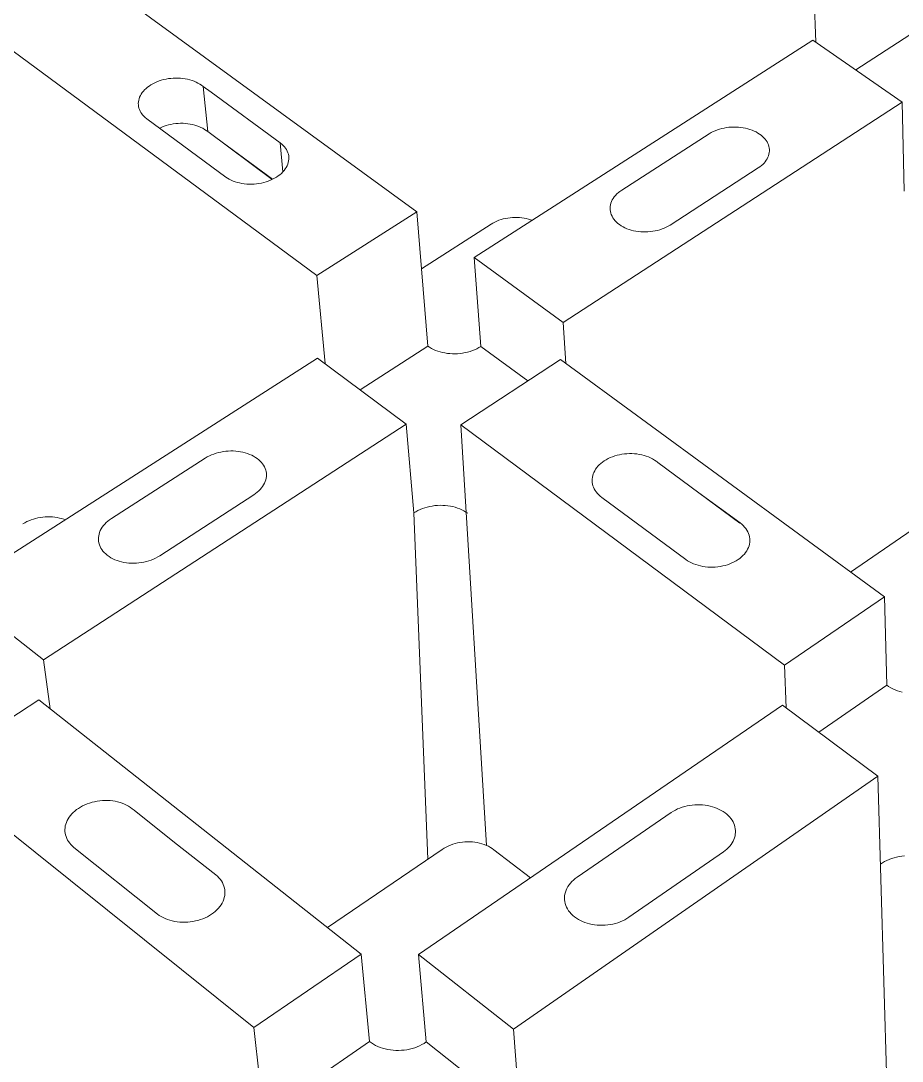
# Model space of a CAD drawing. Header units: millimetres. Extents: x 438 to 4638, y 478 to 3448.
# Drawn here: x 2795.7 to 2856.5, y 2344.1 to 2415.8 of the extents above; entities that cross this region are included whole.
import ezdxf

# ---------------------------------------------------------------- set-up
doc = ezdxf.new("R2010")
doc.units = ezdxf.units.MM

msp = doc.modelspace()

# ---------------------------------------------------------------- linework, layer by layer
at = {"lineweight": 5}
for p, q in [((2850.363, 2420.018), (2850.553, 2414.356)), ((2823.045, 2402.643), (2802.086, 2417.927)), ((2850.357, 2414.492), (2826.992, 2399.504)), ((2850.357, 2414.492), (2856.509, 2410.215)), ((2857.037, 2414.85), (2853.306, 2412.442)), ((2795.204, 2413.736), (2816.139, 2398.25)), ((2804.697, 2411.401), (2804.829, 2411.478)), ((2804.829, 2411.478), (2804.968, 2411.548)), ((2804.968, 2411.548), (2805.113, 2411.612)), ((2805.113, 2411.612), (2805.263, 2411.67)), ((2805.263, 2411.67), (2805.419, 2411.721)), ((2805.419, 2411.721), (2805.578, 2411.765)), ((2805.578, 2411.765), (2805.741, 2411.802)), ((2805.741, 2411.802), (2805.907, 2411.831)), ((2805.907, 2411.831), (2806.074, 2411.853)), ((2806.074, 2411.853), (2806.242, 2411.867)), ((2806.242, 2411.867), (2806.411, 2411.874)), ((2806.411, 2411.874), (2806.579, 2411.873)), ((2806.579, 2411.873), (2806.746, 2411.864)), ((2806.746, 2411.864), (2806.911, 2411.847)), ((2806.911, 2411.847), (2807.073, 2411.823)), ((2807.073, 2411.823), (2807.232, 2411.792)), ((2807.232, 2411.792), (2807.386, 2411.753)), ((2807.386, 2411.753), (2807.535, 2411.707)), ((2807.535, 2411.707), (2807.679, 2411.654)), ((2807.679, 2411.654), (2807.816, 2411.595)), ((2807.816, 2411.595), (2807.947, 2411.529)), ((2807.947, 2411.529), (2808.069, 2411.457)), ((2803.973, 2410.663), (2804.032, 2410.767)), ((2804.032, 2410.767), (2804.1, 2410.868)), ((2804.1, 2410.868), (2804.179, 2410.966)), ((2804.179, 2410.966), (2804.266, 2411.061)), ((2804.266, 2411.061), (2804.362, 2411.153)), ((2804.362, 2411.153), (2804.466, 2411.24)), ((2804.466, 2411.24), (2804.578, 2411.323)), ((2804.578, 2411.323), (2804.697, 2411.401)), ((2808.069, 2411.457), (2808.184, 2411.379)), ((2808.184, 2411.379), (2808.299, 2411.301)), ((2808.299, 2411.301), (2808.845, 2410.897)), ((2808.626, 2408.181), (2808.299, 2411.301)), ((2808.845, 2410.897), (2813.615, 2407.405)), ((2803.831, 2410.126), (2803.839, 2410.234)), ((2803.835, 2410.017), (2803.831, 2410.126)), ((2803.839, 2410.234), (2803.857, 2410.343)), ((2803.857, 2410.343), (2803.885, 2410.451)), ((2803.885, 2410.451), (2803.924, 2410.558)), ((2803.924, 2410.558), (2803.973, 2410.663)), ((2833.129, 2395.027), (2856.509, 2410.215)), ((2856.509, 2410.215), (2856.655, 2404.071)), ((2803.849, 2409.91), (2803.835, 2410.017)), ((2803.873, 2409.804), (2803.849, 2409.91)), ((2803.908, 2409.699), (2803.873, 2409.804)), ((2803.953, 2409.597), (2803.908, 2409.699)), ((2804.008, 2409.498), (2803.953, 2409.597)), ((2804.073, 2409.401), (2804.008, 2409.498)), ((2804.121, 2409.341), (2804.073, 2409.401)), ((2804.148, 2409.308), (2804.121, 2409.341)), ((2804.232, 2409.219), (2804.148, 2409.308)), ((2804.325, 2409.134), (2804.232, 2409.219)), ((2804.389, 2409.083), (2804.325, 2409.134)), ((2804.427, 2409.053), (2804.389, 2409.083)), ((2809.857, 2405.05), (2804.427, 2409.053)), ((2805.761, 2408.601), (2805.919, 2408.645)), ((2805.919, 2408.645), (2806.081, 2408.682)), ((2806.081, 2408.682), (2806.246, 2408.711)), ((2806.246, 2408.711), (2806.412, 2408.733)), ((2806.412, 2408.733), (2806.58, 2408.747)), ((2806.58, 2408.747), (2806.748, 2408.754)), ((2806.748, 2408.754), (2806.915, 2408.753)), ((2806.915, 2408.753), (2807.081, 2408.744)), ((2807.081, 2408.744), (2807.245, 2408.728)), ((2807.245, 2408.728), (2807.406, 2408.704)), ((2807.406, 2408.704), (2807.564, 2408.672)), ((2807.564, 2408.672), (2807.718, 2408.633)), ((2807.718, 2408.633), (2807.866, 2408.587)), ((2805.29, 2408.417), (2805.312, 2408.428)), ((2805.312, 2408.428), (2805.457, 2408.493)), ((2805.457, 2408.493), (2805.606, 2408.55)), ((2805.606, 2408.55), (2805.761, 2408.601)), ((2807.866, 2408.587), (2808.009, 2408.534)), ((2808.009, 2408.534), (2808.146, 2408.475)), ((2808.146, 2408.475), (2808.275, 2408.409)), ((2808.275, 2408.409), (2808.398, 2408.337)), ((2808.398, 2408.337), (2808.626, 2408.181)), ((2808.626, 2408.181), (2813.07, 2404.883)), ((2843.208, 2408.031), (2837.169, 2404.146)), ((2843.346, 2408.112), (2843.208, 2408.031)), ((2843.481, 2408.18), (2843.346, 2408.112)), ((2843.622, 2408.243), (2843.481, 2408.18)), ((2843.768, 2408.299), (2843.622, 2408.243)), ((2843.919, 2408.349), (2843.768, 2408.299)), ((2844.075, 2408.391), (2843.919, 2408.349)), ((2844.234, 2408.427), (2844.075, 2408.391)), ((2844.397, 2408.455), (2844.234, 2408.427)), ((2844.561, 2408.476), (2844.397, 2408.455)), ((2844.727, 2408.49), (2844.561, 2408.476)), ((2844.893, 2408.496), (2844.727, 2408.49)), ((2845.059, 2408.495), (2844.893, 2408.496)), ((2845.225, 2408.486), (2845.059, 2408.495)), ((2845.389, 2408.469), (2845.225, 2408.486)), ((2845.551, 2408.445), (2845.389, 2408.469)), ((2845.709, 2408.414), (2845.551, 2408.445)), ((2845.864, 2408.376), (2845.709, 2408.414)), ((2846.015, 2408.331), (2845.864, 2408.376)), ((2846.161, 2408.279), (2846.015, 2408.331)), ((2846.3, 2408.22), (2846.161, 2408.279)), ((2846.434, 2408.155), (2846.3, 2408.22)), ((2846.56, 2408.084), (2846.434, 2408.155)), ((2846.679, 2408.008), (2846.56, 2408.084)), ((2846.786, 2407.929), (2846.679, 2408.008)), ((2846.884, 2407.846), (2846.786, 2407.929)), ((2809.169, 2407.778), (2813.091, 2404.894)), ((2813.615, 2407.405), (2813.72, 2407.321)), ((2813.803, 2405.401), (2813.615, 2407.405)), ((2813.72, 2407.321), (2813.816, 2407.231)), ((2813.816, 2407.231), (2813.903, 2407.137)), ((2846.975, 2407.758), (2846.884, 2407.846)), ((2847.056, 2407.666), (2846.975, 2407.758)), ((2847.128, 2407.571), (2847.056, 2407.666)), ((2847.19, 2407.473), (2847.128, 2407.571)), ((2847.243, 2407.371), (2847.19, 2407.473)), ((2847.285, 2407.268), (2847.243, 2407.371)), ((2847.317, 2407.162), (2847.285, 2407.268)), ((2813.903, 2407.137), (2813.979, 2407.039)), ((2813.979, 2407.039), (2814.045, 2406.937)), ((2814.045, 2406.937), (2814.101, 2406.832)), ((2814.101, 2406.832), (2814.145, 2406.724)), ((2814.145, 2406.724), (2814.179, 2406.614)), ((2814.179, 2406.614), (2814.201, 2406.502)), ((2814.201, 2406.502), (2814.211, 2406.389)), ((2847.249, 2406.412), (2847.29, 2406.517)), ((2847.29, 2406.517), (2847.321, 2406.624)), ((2847.339, 2407.056), (2847.317, 2407.162)), ((2847.321, 2406.624), (2847.341, 2406.732)), ((2847.35, 2406.948), (2847.339, 2407.056)), ((2847.341, 2406.732), (2847.351, 2406.84)), ((2847.351, 2406.84), (2847.35, 2406.948)), ((2814.094, 2405.823), (2814.037, 2405.713)), ((2814.14, 2405.934), (2814.094, 2405.823)), ((2814.175, 2406.047), (2814.14, 2405.934)), ((2814.199, 2406.161), (2814.175, 2406.047)), ((2814.211, 2406.275), (2814.199, 2406.161)), ((2814.211, 2406.389), (2814.211, 2406.275)), ((2846.579, 2405.672), (2846.693, 2405.75)), ((2846.693, 2405.75), (2846.799, 2405.834)), ((2846.799, 2405.834), (2846.897, 2405.921)), ((2846.897, 2405.921), (2846.986, 2406.013)), ((2846.986, 2406.013), (2847.066, 2406.108)), ((2847.066, 2406.108), (2847.137, 2406.207)), ((2847.137, 2406.207), (2847.198, 2406.308)), ((2847.198, 2406.308), (2847.249, 2406.412)), ((2809.973, 2404.972), (2809.857, 2405.05)), ((2813.359, 2405.04), (2813.227, 2404.963)), ((2813.482, 2405.123), (2813.359, 2405.04)), ((2813.598, 2405.211), (2813.482, 2405.123)), ((2813.705, 2405.304), (2813.598, 2405.211)), ((2813.803, 2405.401), (2813.705, 2405.304)), ((2813.891, 2405.502), (2813.803, 2405.401)), ((2813.969, 2405.606), (2813.891, 2405.502)), ((2814.037, 2405.713), (2813.969, 2405.606)), ((2840.508, 2401.739), (2846.579, 2405.672)), ((2810.098, 2404.9), (2809.973, 2404.972)), ((2810.23, 2404.834), (2810.098, 2404.9)), ((2810.368, 2404.775), (2810.23, 2404.834)), ((2810.514, 2404.722), (2810.368, 2404.775)), ((2810.664, 2404.676), (2810.514, 2404.722)), ((2810.82, 2404.638), (2810.664, 2404.676)), ((2810.98, 2404.607), (2810.82, 2404.638)), ((2811.143, 2404.583), (2810.98, 2404.607)), ((2811.309, 2404.567), (2811.143, 2404.583)), ((2811.477, 2404.559), (2811.309, 2404.567)), ((2811.646, 2404.558), (2811.477, 2404.559)), ((2811.815, 2404.566), (2811.646, 2404.558)), ((2811.984, 2404.581), (2811.815, 2404.566)), ((2812.152, 2404.603), (2811.984, 2404.581)), ((2812.317, 2404.634), (2812.152, 2404.603)), ((2812.48, 2404.671), (2812.317, 2404.634)), ((2812.639, 2404.716), (2812.48, 2404.671)), ((2812.795, 2404.768), (2812.639, 2404.716)), ((2812.945, 2404.827), (2812.795, 2404.768)), ((2813.091, 2404.894), (2812.945, 2404.827)), ((2813.227, 2404.963), (2813.091, 2404.894)), ((2836.655, 2403.684), (2836.581, 2403.579)), ((2836.739, 2403.785), (2836.655, 2403.684)), ((2836.833, 2403.882), (2836.739, 2403.785)), ((2836.936, 2403.975), (2836.833, 2403.882)), ((2837.049, 2404.063), (2836.936, 2403.975)), ((2837.169, 2404.146), (2837.049, 2404.063)), ((2836.373, 2403.022), (2836.365, 2402.907)), ((2836.365, 2402.907), (2836.369, 2402.792)), ((2836.392, 2403.136), (2836.373, 2403.022)), ((2836.422, 2403.249), (2836.392, 2403.136)), ((2836.464, 2403.361), (2836.422, 2403.249)), ((2836.517, 2403.472), (2836.464, 2403.361)), ((2836.581, 2403.579), (2836.517, 2403.472)), ((2823.045, 2402.643), (2816.139, 2398.25)), ((2823.045, 2402.643), (2823.796, 2393.397)), ((2828.848, 2402.114), (2829, 2402.157)), ((2829, 2402.157), (2829.155, 2402.193)), ((2829.155, 2402.193), (2829.312, 2402.221)), ((2829.312, 2402.221), (2829.472, 2402.243)), ((2829.472, 2402.243), (2829.633, 2402.257)), ((2829.633, 2402.257), (2829.795, 2402.263)), ((2829.795, 2402.263), (2829.957, 2402.262)), ((2829.957, 2402.262), (2830.117, 2402.254)), ((2830.117, 2402.254), (2830.276, 2402.238)), ((2830.276, 2402.238), (2830.433, 2402.214)), ((2830.433, 2402.214), (2830.586, 2402.183)), ((2830.586, 2402.183), (2830.735, 2402.146)), ((2836.369, 2402.792), (2836.385, 2402.678)), ((2836.385, 2402.678), (2836.412, 2402.566)), ((2836.412, 2402.566), (2836.45, 2402.455)), ((2836.45, 2402.455), (2836.499, 2402.346)), ((2836.499, 2402.346), (2836.56, 2402.24)), ((2836.56, 2402.24), (2836.631, 2402.138)), ((2823.363, 2398.729), (2828.167, 2401.803)), ((2828.167, 2401.803), (2828.291, 2401.877)), ((2828.291, 2401.877), (2828.421, 2401.946)), ((2828.421, 2401.946), (2828.558, 2402.008)), ((2828.558, 2402.008), (2828.701, 2402.065)), ((2828.701, 2402.065), (2828.848, 2402.114)), ((2830.735, 2402.146), (2830.88, 2402.101)), ((2830.88, 2402.101), (2830.982, 2402.064)), ((2836.631, 2402.138), (2836.712, 2402.039)), ((2836.712, 2402.039), (2836.804, 2401.944)), ((2836.804, 2401.944), (2836.905, 2401.854)), ((2836.905, 2401.854), (2837.015, 2401.769)), ((2837.015, 2401.769), (2837.133, 2401.69)), ((2837.133, 2401.69), (2837.259, 2401.617)), ((2837.259, 2401.617), (2837.392, 2401.55)), ((2837.392, 2401.55), (2837.532, 2401.489)), ((2837.532, 2401.489), (2837.678, 2401.435)), ((2837.678, 2401.435), (2837.83, 2401.388)), ((2839.8, 2401.416), (2839.953, 2401.468)), ((2839.953, 2401.468), (2840.101, 2401.526)), ((2840.101, 2401.526), (2840.243, 2401.591)), ((2840.243, 2401.591), (2840.379, 2401.662)), ((2840.379, 2401.662), (2840.508, 2401.739)), ((2837.83, 2401.388), (2837.986, 2401.348)), ((2837.986, 2401.348), (2838.147, 2401.316)), ((2838.147, 2401.316), (2838.31, 2401.291)), ((2838.31, 2401.291), (2838.476, 2401.274)), ((2838.476, 2401.274), (2838.644, 2401.265)), ((2838.644, 2401.265), (2838.813, 2401.263)), ((2838.813, 2401.263), (2838.981, 2401.27)), ((2838.981, 2401.27), (2839.15, 2401.284)), ((2839.15, 2401.284), (2839.316, 2401.306)), ((2839.316, 2401.306), (2839.481, 2401.335)), ((2839.481, 2401.335), (2839.642, 2401.372)), ((2839.642, 2401.372), (2839.8, 2401.416)), ((2833.129, 2395.027), (2826.992, 2399.504)), ((2826.992, 2399.504), (2827.451, 2393.373)), ((2816.139, 2398.25), (2816.708, 2392.184)), ((2833.129, 2395.027), (2833.313, 2392.193)), ((2823.796, 2393.397), (2819.123, 2390.382)), ((2823.918, 2393.314), (2823.796, 2393.397)), ((2824.048, 2393.236), (2823.918, 2393.314)), ((2824.187, 2393.165), (2824.048, 2393.236)), ((2824.332, 2393.1), (2824.187, 2393.165)), ((2824.485, 2393.043), (2824.332, 2393.1)), ((2824.643, 2392.994), (2824.485, 2393.043)), ((2824.806, 2392.952), (2824.643, 2392.994)), ((2824.973, 2392.918), (2824.806, 2392.952)), ((2825.144, 2392.892), (2824.973, 2392.918)), ((2825.317, 2392.874), (2825.144, 2392.892)), ((2825.493, 2392.865), (2825.317, 2392.874)), ((2825.67, 2392.864), (2825.493, 2392.865)), ((2825.846, 2392.871), (2825.67, 2392.864)), ((2826.023, 2392.886), (2825.846, 2392.871)), ((2826.198, 2392.91), (2826.023, 2392.886)), ((2826.37, 2392.942), (2826.198, 2392.91)), ((2826.54, 2392.981), (2826.37, 2392.942)), ((2826.706, 2393.029), (2826.54, 2392.981)), ((2826.867, 2393.084), (2826.706, 2393.029)), ((2827.023, 2393.146), (2826.867, 2393.084)), ((2827.173, 2393.215), (2827.023, 2393.146)), ((2827.315, 2393.291), (2827.173, 2393.215)), ((2827.451, 2393.373), (2827.315, 2393.291)), ((2830.692, 2390.988), (2827.451, 2393.373)), ((2816.186, 2392.572), (2791.201, 2376.545)), ((2816.186, 2392.572), (2822.314, 2388.001)), ((2826.072, 2387.976), (2832.949, 2392.459)), ((2855.281, 2376.103), (2832.949, 2392.459)), ((2797.303, 2371.753), (2822.314, 2388.001)), ((2822.314, 2388.001), (2822.831, 2381.889)), ((2826.072, 2387.976), (2848.389, 2371.397)), ((2826.072, 2387.976), (2827.833, 2358.973)), ((2808.443, 2385.666), (2801.985, 2381.511)), ((2808.59, 2385.753), (2808.443, 2385.666)), ((2808.733, 2385.826), (2808.59, 2385.753)), ((2808.882, 2385.893), (2808.733, 2385.826)), ((2809.037, 2385.953), (2808.882, 2385.893)), ((2809.196, 2386.006), (2809.037, 2385.953)), ((2809.359, 2386.051), (2809.196, 2386.006)), ((2809.526, 2386.09), (2809.359, 2386.051)), ((2809.695, 2386.12), (2809.526, 2386.09)), ((2809.866, 2386.142), (2809.695, 2386.12)), ((2810.038, 2386.157), (2809.866, 2386.142)), ((2810.21, 2386.163), (2810.038, 2386.157)), ((2810.382, 2386.162), (2810.21, 2386.163)), ((2810.553, 2386.152), (2810.382, 2386.162)), ((2810.722, 2386.135), (2810.553, 2386.152)), ((2810.888, 2386.109), (2810.722, 2386.135)), ((2811.05, 2386.076), (2810.888, 2386.109)), ((2811.208, 2386.035), (2811.05, 2386.076)), ((2811.362, 2385.987), (2811.208, 2386.035)), ((2811.509, 2385.931), (2811.362, 2385.987)), ((2811.651, 2385.869), (2811.509, 2385.931)), ((2811.785, 2385.799), (2811.651, 2385.869)), ((2811.912, 2385.723), (2811.785, 2385.799)), ((2812.031, 2385.641), (2811.912, 2385.723)), ((2836.229, 2385.635), (2836.375, 2385.704)), ((2836.375, 2385.704), (2836.527, 2385.766)), ((2836.527, 2385.766), (2836.684, 2385.82)), ((2836.684, 2385.82), (2836.846, 2385.867)), ((2836.846, 2385.867), (2837.012, 2385.907)), ((2837.012, 2385.907), (2837.181, 2385.938)), ((2837.181, 2385.938), (2837.352, 2385.962)), ((2837.352, 2385.962), (2837.525, 2385.977)), ((2837.525, 2385.977), (2837.698, 2385.984)), ((2837.698, 2385.984), (2837.871, 2385.983)), ((2837.871, 2385.983), (2838.044, 2385.973)), ((2838.044, 2385.973), (2838.214, 2385.956)), ((2838.214, 2385.956), (2838.382, 2385.93)), ((2838.382, 2385.93), (2838.547, 2385.896)), ((2838.547, 2385.896), (2838.708, 2385.855)), ((2838.708, 2385.855), (2838.864, 2385.806)), ((2838.864, 2385.806), (2839.014, 2385.749)), ((2839.014, 2385.749), (2839.158, 2385.685)), ((2839.158, 2385.685), (2839.296, 2385.615)), ((2812.137, 2385.557), (2812.031, 2385.641)), ((2812.234, 2385.468), (2812.137, 2385.557)), ((2812.323, 2385.374), (2812.234, 2385.468)), ((2812.402, 2385.276), (2812.323, 2385.374)), ((2812.471, 2385.174), (2812.402, 2385.276)), ((2812.53, 2385.069), (2812.471, 2385.174)), ((2812.579, 2384.961), (2812.53, 2385.069)), ((2812.617, 2384.85), (2812.579, 2384.961)), ((2835.37, 2384.907), (2835.445, 2385.013)), ((2835.445, 2385.013), (2835.53, 2385.114)), ((2835.53, 2385.114), (2835.624, 2385.212)), ((2835.624, 2385.212), (2835.727, 2385.306)), ((2835.727, 2385.306), (2835.838, 2385.395)), ((2835.838, 2385.395), (2835.958, 2385.478)), ((2835.958, 2385.478), (2836.09, 2385.56)), ((2836.09, 2385.56), (2836.229, 2385.635)), ((2839.296, 2385.615), (2839.426, 2385.537)), ((2839.426, 2385.537), (2839.547, 2385.454)), ((2839.547, 2385.454), (2839.606, 2385.411)), ((2839.606, 2385.411), (2839.667, 2385.369)), ((2839.667, 2385.369), (2842.479, 2383.283)), ((2812.644, 2384.737), (2812.617, 2384.85)), ((2812.619, 2384.162), (2812.646, 2384.277)), ((2812.661, 2384.623), (2812.644, 2384.737)), ((2812.646, 2384.277), (2812.662, 2384.392)), ((2812.667, 2384.508), (2812.661, 2384.623)), ((2812.662, 2384.392), (2812.667, 2384.508)), ((2835.129, 2384.113), (2835.131, 2384.229)), ((2835.131, 2384.229), (2835.144, 2384.346)), ((2835.144, 2384.346), (2835.168, 2384.461)), ((2835.168, 2384.461), (2835.203, 2384.576)), ((2835.203, 2384.576), (2835.248, 2384.688)), ((2835.248, 2384.688), (2835.304, 2384.799)), ((2835.304, 2384.799), (2835.37, 2384.907)), ((2812.142, 2383.41), (2812.239, 2383.508)), ((2812.239, 2383.508), (2812.327, 2383.61)), ((2812.327, 2383.61), (2812.406, 2383.716)), ((2812.406, 2383.716), (2812.475, 2383.824)), ((2812.475, 2383.824), (2812.533, 2383.935)), ((2812.533, 2383.935), (2812.581, 2384.047)), ((2812.581, 2384.047), (2812.619, 2384.162)), ((2835.138, 2383.997), (2835.129, 2384.113)), ((2835.157, 2383.882), (2835.138, 2383.997)), ((2835.188, 2383.769), (2835.157, 2383.882)), ((2835.229, 2383.657), (2835.188, 2383.769)), ((2835.28, 2383.548), (2835.229, 2383.657)), ((2835.342, 2383.441), (2835.28, 2383.548)), ((2805.305, 2378.936), (2811.8, 2383.143)), ((2811.8, 2383.143), (2811.922, 2383.227)), ((2811.922, 2383.227), (2812.036, 2383.316)), ((2812.036, 2383.316), (2812.142, 2383.41)), ((2835.414, 2383.338), (2835.342, 2383.441)), ((2835.495, 2383.238), (2835.414, 2383.338)), ((2835.586, 2383.143), (2835.495, 2383.238)), ((2835.686, 2383.052), (2835.586, 2383.143)), ((2835.794, 2382.966), (2835.686, 2383.052)), ((2841.582, 2378.68), (2835.794, 2382.966)), ((2842.479, 2383.283), (2845.334, 2381.202)), ((2842.479, 2383.283), (2845.311, 2381.186)), ((2823.115, 2382.052), (2823.268, 2382.124)), ((2823.268, 2382.124), (2823.427, 2382.188)), ((2823.427, 2382.188), (2823.591, 2382.245)), ((2823.591, 2382.245), (2823.759, 2382.294)), ((2823.759, 2382.294), (2823.932, 2382.335)), ((2823.932, 2382.335), (2824.107, 2382.367)), ((2824.107, 2382.367), (2824.285, 2382.392)), ((2824.285, 2382.392), (2824.464, 2382.408)), ((2824.464, 2382.408), (2824.644, 2382.415)), ((2824.644, 2382.415), (2824.823, 2382.414)), ((2824.823, 2382.414), (2825.001, 2382.404)), ((2825.001, 2382.404), (2825.178, 2382.386)), ((2825.178, 2382.386), (2825.351, 2382.359)), ((2825.351, 2382.359), (2825.521, 2382.324)), ((2825.521, 2382.324), (2825.687, 2382.281)), ((2825.687, 2382.281), (2825.847, 2382.23)), ((2825.847, 2382.23), (2826.002, 2382.171)), ((2826.002, 2382.171), (2826.15, 2382.104)), ((2826.15, 2382.104), (2826.291, 2382.031)), ((2796.144, 2381.289), (2796.289, 2381.355)), ((2796.289, 2381.355), (2796.439, 2381.415)), ((2796.439, 2381.415), (2796.593, 2381.468)), ((2796.593, 2381.468), (2796.751, 2381.513)), ((2796.751, 2381.513), (2796.913, 2381.551)), ((2796.913, 2381.551), (2797.077, 2381.582)), ((2797.077, 2381.582), (2797.243, 2381.604)), ((2797.243, 2381.604), (2797.41, 2381.619)), ((2797.41, 2381.619), (2797.577, 2381.626)), ((2797.577, 2381.626), (2797.743, 2381.625)), ((2797.743, 2381.625), (2797.909, 2381.616)), ((2797.909, 2381.616), (2798.072, 2381.599)), ((2798.072, 2381.599), (2798.232, 2381.574)), ((2798.232, 2381.574), (2798.388, 2381.541)), ((2798.388, 2381.541), (2798.541, 2381.501)), ((2798.541, 2381.501), (2798.688, 2381.453)), ((2798.688, 2381.453), (2798.791, 2381.414)), ((2801.855, 2381.423), (2801.735, 2381.328)), ((2801.985, 2381.511), (2801.855, 2381.423)), ((2822.831, 2381.889), (2822.969, 2381.974)), ((2822.831, 2381.889), (2823.796, 2358.017)), ((2822.969, 2381.974), (2823.115, 2382.052)), ((2826.291, 2382.031), (2826.424, 2381.95)), ((2826.424, 2381.95), (2826.549, 2381.864)), ((2795.875, 2381.137), (2796.006, 2381.216)), ((2796.006, 2381.216), (2796.144, 2381.289)), ((2801.212, 2380.672), (2801.163, 2380.553)), ((2801.273, 2380.79), (2801.212, 2380.672)), ((2801.345, 2380.905), (2801.273, 2380.79)), ((2801.427, 2381.017), (2801.345, 2380.905)), ((2801.52, 2381.125), (2801.427, 2381.017)), ((2801.623, 2381.229), (2801.52, 2381.125)), ((2801.735, 2381.328), (2801.623, 2381.229)), ((2845.334, 2381.202), (2845.447, 2381.111)), ((2845.447, 2381.111), (2845.55, 2381.015)), ((2845.55, 2381.015), (2845.644, 2380.915)), ((2845.644, 2380.915), (2845.728, 2380.809)), ((2845.728, 2380.809), (2845.801, 2380.7)), ((2845.801, 2380.7), (2845.863, 2380.588)), ((2852.941, 2377.816), (2857.209, 2380.716)), ((2801.085, 2380.186), (2801.083, 2380.064)), ((2801.083, 2380.064), (2801.093, 2379.942)), ((2801.099, 2380.309), (2801.085, 2380.186)), ((2801.093, 2379.942), (2801.114, 2379.821)), ((2801.125, 2380.431), (2801.099, 2380.309)), ((2801.163, 2380.553), (2801.125, 2380.431)), ((2845.863, 2380.588), (2845.914, 2380.472)), ((2845.914, 2380.472), (2845.954, 2380.354)), ((2845.954, 2380.354), (2845.982, 2380.235)), ((2845.982, 2380.235), (2845.999, 2380.113)), ((2846.004, 2379.991), (2845.997, 2379.869)), ((2845.999, 2380.113), (2846.004, 2379.991)), ((2801.114, 2379.821), (2801.148, 2379.702)), ((2801.148, 2379.702), (2801.193, 2379.586)), ((2801.193, 2379.586), (2801.25, 2379.473)), ((2801.25, 2379.473), (2801.318, 2379.363)), ((2801.318, 2379.363), (2801.396, 2379.257)), ((2801.396, 2379.257), (2801.486, 2379.156)), ((2845.788, 2379.276), (2845.713, 2379.164)), ((2845.853, 2379.39), (2845.788, 2379.276)), ((2845.906, 2379.508), (2845.853, 2379.39)), ((2845.948, 2379.627), (2845.906, 2379.508)), ((2845.978, 2379.748), (2845.948, 2379.627)), ((2845.997, 2379.869), (2845.978, 2379.748)), ((2801.486, 2379.156), (2801.585, 2379.06)), ((2801.585, 2379.06), (2801.694, 2378.969)), ((2801.694, 2378.969), (2801.812, 2378.884)), ((2801.812, 2378.884), (2801.938, 2378.806)), ((2801.938, 2378.806), (2802.072, 2378.734)), ((2802.072, 2378.734), (2802.214, 2378.669)), ((2802.214, 2378.669), (2802.362, 2378.611)), ((2802.362, 2378.611), (2802.517, 2378.561)), ((2802.517, 2378.561), (2802.676, 2378.518)), ((2802.676, 2378.518), (2802.84, 2378.484)), ((2802.84, 2378.484), (2803.008, 2378.458)), ((2804.049, 2378.473), (2804.221, 2378.505)), ((2804.221, 2378.505), (2804.39, 2378.544)), ((2804.39, 2378.544), (2804.556, 2378.591)), ((2804.556, 2378.591), (2804.717, 2378.646)), ((2804.717, 2378.646), (2804.873, 2378.709)), ((2804.873, 2378.709), (2805.024, 2378.778)), ((2805.024, 2378.778), (2805.168, 2378.854)), ((2805.168, 2378.854), (2805.305, 2378.936)), ((2841.706, 2378.597), (2841.582, 2378.68)), ((2841.837, 2378.52), (2841.706, 2378.597)), ((2841.977, 2378.449), (2841.837, 2378.52)), ((2844.918, 2378.511), (2844.772, 2378.441)), ((2845.057, 2378.587), (2844.918, 2378.511)), ((2845.188, 2378.67), (2845.057, 2378.587)), ((2845.311, 2378.758), (2845.188, 2378.67)), ((2845.426, 2378.853), (2845.311, 2378.758)), ((2845.532, 2378.952), (2845.426, 2378.853)), ((2845.627, 2379.056), (2845.532, 2378.952)), ((2845.713, 2379.164), (2845.627, 2379.056)), ((2803.008, 2378.458), (2803.179, 2378.439)), ((2803.179, 2378.439), (2803.352, 2378.429)), ((2803.352, 2378.429), (2803.526, 2378.428)), ((2803.526, 2378.428), (2803.701, 2378.435)), ((2803.701, 2378.435), (2803.876, 2378.45)), ((2803.876, 2378.45), (2804.049, 2378.473)), ((2842.123, 2378.385), (2841.977, 2378.449)), ((2842.275, 2378.329), (2842.123, 2378.385)), ((2842.432, 2378.28), (2842.275, 2378.329)), ((2842.594, 2378.239), (2842.432, 2378.28)), ((2842.76, 2378.205), (2842.594, 2378.239)), ((2842.929, 2378.18), (2842.76, 2378.205)), ((2843.101, 2378.163), (2842.929, 2378.18)), ((2843.274, 2378.154), (2843.101, 2378.163)), ((2843.448, 2378.154), (2843.274, 2378.154)), ((2843.622, 2378.162), (2843.448, 2378.154)), ((2843.795, 2378.178), (2843.622, 2378.162)), ((2843.967, 2378.202), (2843.795, 2378.178)), ((2844.136, 2378.234), (2843.967, 2378.202)), ((2844.302, 2378.274), (2844.136, 2378.234)), ((2844.464, 2378.323), (2844.302, 2378.274)), ((2844.621, 2378.378), (2844.464, 2378.323)), ((2844.772, 2378.441), (2844.621, 2378.378)), ((2797.303, 2371.753), (2791.201, 2376.545)), ((2855.281, 2376.103), (2848.389, 2371.397)), ((2855.281, 2376.103), (2855.448, 2370.013)), ((2797.303, 2371.753), (2797.746, 2368.394)), ((2848.389, 2371.397), (2848.506, 2368.464)), ((2855.448, 2370.013), (2850.759, 2366.784)), ((2855.578, 2369.924), (2855.448, 2370.013)), ((2855.717, 2369.84), (2855.578, 2369.924)), ((2855.864, 2369.764), (2855.717, 2369.84)), ((2856.017, 2369.696), (2855.864, 2369.764)), ((2856.178, 2369.634), (2856.017, 2369.696)), ((2856.343, 2369.581), (2856.178, 2369.634)), ((2856.514, 2369.536), (2856.343, 2369.581)), ((2789.608, 2364.201), (2796.974, 2369.003)), ((2819.198, 2351.472), (2796.974, 2369.003)), ((2848.262, 2368.646), (2823.159, 2351.444)), ((2848.262, 2368.646), (2854.834, 2363.744)), ((2789.608, 2364.201), (2811.803, 2346.423)), ((2829.713, 2346.296), (2854.834, 2363.744)), ((2854.834, 2363.744), (2855.67, 2334.73)), ((2800.644, 2361.942), (2800.818, 2361.984)), ((2800.818, 2361.984), (2800.994, 2362.018)), ((2800.994, 2362.018), (2801.173, 2362.043)), ((2801.173, 2362.043), (2801.352, 2362.059)), ((2801.352, 2362.059), (2801.532, 2362.067)), ((2801.532, 2362.067), (2801.711, 2362.065)), ((2801.711, 2362.065), (2801.889, 2362.055)), ((2801.889, 2362.055), (2802.065, 2362.036)), ((2802.065, 2362.036), (2802.237, 2362.009)), ((2802.237, 2362.009), (2802.406, 2361.973)), ((2799.343, 2361.24), (2799.454, 2361.34)), ((2799.454, 2361.34), (2799.574, 2361.435)), ((2799.574, 2361.435), (2799.702, 2361.525)), ((2799.702, 2361.525), (2799.843, 2361.612)), ((2799.843, 2361.612), (2799.992, 2361.693)), ((2799.992, 2361.693), (2800.147, 2361.767)), ((2800.147, 2361.767), (2800.308, 2361.833)), ((2800.308, 2361.833), (2800.474, 2361.891)), ((2800.474, 2361.891), (2800.644, 2361.942)), ((2802.406, 2361.973), (2802.57, 2361.928)), ((2802.57, 2361.928), (2802.729, 2361.875)), ((2802.729, 2361.875), (2802.881, 2361.815)), ((2802.881, 2361.815), (2803.027, 2361.746)), ((2803.027, 2361.746), (2803.166, 2361.671)), ((2803.166, 2361.671), (2803.296, 2361.588)), ((2803.296, 2361.588), (2803.417, 2361.499)), ((2803.417, 2361.499), (2803.475, 2361.452)), ((2803.475, 2361.452), (2803.536, 2361.408)), ((2803.536, 2361.408), (2806.333, 2359.172)), ((2840.73, 2361.33), (2840.582, 2361.237)), ((2840.874, 2361.409), (2840.73, 2361.33)), ((2841.025, 2361.48), (2840.874, 2361.409)), ((2841.182, 2361.545), (2841.025, 2361.48)), ((2841.345, 2361.602), (2841.182, 2361.545)), ((2841.512, 2361.651), (2841.345, 2361.602)), ((2841.683, 2361.691), (2841.512, 2361.651)), ((2841.856, 2361.724), (2841.683, 2361.691)), ((2842.032, 2361.748), (2841.856, 2361.724)), ((2842.21, 2361.764), (2842.032, 2361.748)), ((2842.388, 2361.771), (2842.21, 2361.764)), ((2842.567, 2361.769), (2842.388, 2361.771)), ((2842.744, 2361.759), (2842.567, 2361.769)), ((2842.919, 2361.74), (2842.744, 2361.759)), ((2843.093, 2361.713), (2842.919, 2361.74)), ((2843.262, 2361.677), (2843.093, 2361.713)), ((2843.428, 2361.633), (2843.262, 2361.677)), ((2843.59, 2361.581), (2843.428, 2361.633)), ((2843.745, 2361.521), (2843.59, 2361.581)), ((2843.895, 2361.454), (2843.745, 2361.521)), ((2844.037, 2361.38), (2843.895, 2361.454)), ((2844.173, 2361.298), (2844.037, 2361.38)), ((2844.3, 2361.211), (2844.173, 2361.298)), ((2798.829, 2360.435), (2798.871, 2360.557)), ((2798.871, 2360.557), (2798.924, 2360.678)), ((2798.924, 2360.678), (2798.988, 2360.797)), ((2798.988, 2360.797), (2799.062, 2360.913)), ((2799.062, 2360.913), (2799.146, 2361.026)), ((2799.146, 2361.026), (2799.24, 2361.135)), ((2799.24, 2361.135), (2799.343, 2361.24)), ((2840.582, 2361.237), (2834.093, 2356.777)), ((2844.414, 2361.12), (2844.3, 2361.211)), ((2844.519, 2361.025), (2844.414, 2361.12)), ((2844.615, 2360.924), (2844.519, 2361.025)), ((2844.702, 2360.819), (2844.615, 2360.924)), ((2844.778, 2360.709), (2844.702, 2360.819)), ((2844.845, 2360.596), (2844.778, 2360.709)), ((2844.901, 2360.48), (2844.845, 2360.596)), ((2798.769, 2360.062), (2798.778, 2360.186)), ((2798.772, 2359.937), (2798.769, 2360.062)), ((2798.786, 2359.814), (2798.772, 2359.937)), ((2798.778, 2360.186), (2798.798, 2360.311)), ((2798.798, 2360.311), (2798.829, 2360.435)), ((2844.946, 2360.361), (2844.901, 2360.48)), ((2844.98, 2360.24), (2844.946, 2360.361)), ((2845.003, 2360.118), (2844.98, 2360.24)), ((2845.015, 2359.994), (2845.003, 2360.118)), ((2845.004, 2359.746), (2845.015, 2359.87)), ((2845.015, 2359.87), (2845.015, 2359.994)), ((2798.811, 2359.692), (2798.786, 2359.814)), ((2798.847, 2359.573), (2798.811, 2359.692)), ((2798.894, 2359.455), (2798.847, 2359.573)), ((2798.952, 2359.341), (2798.894, 2359.455)), ((2799.021, 2359.23), (2798.952, 2359.341)), ((2799.1, 2359.123), (2799.021, 2359.23)), ((2799.189, 2359.021), (2799.1, 2359.123)), ((2806.333, 2359.172), (2809.175, 2356.94)), ((2825.682, 2359.095), (2825.847, 2359.136)), ((2825.847, 2359.136), (2826.015, 2359.168)), ((2826.015, 2359.168), (2826.185, 2359.193)), ((2826.185, 2359.193), (2826.357, 2359.208)), ((2826.357, 2359.208), (2826.529, 2359.216)), ((2826.529, 2359.216), (2826.701, 2359.215)), ((2826.701, 2359.215), (2826.872, 2359.205)), ((2826.872, 2359.205), (2827.041, 2359.187)), ((2827.041, 2359.187), (2827.208, 2359.16)), ((2827.208, 2359.16), (2827.371, 2359.125)), ((2827.371, 2359.125), (2827.53, 2359.083)), ((2844.707, 2359.03), (2844.783, 2359.144)), ((2844.783, 2359.144), (2844.849, 2359.26)), ((2844.849, 2359.26), (2844.904, 2359.379)), ((2844.904, 2359.379), (2844.948, 2359.5)), ((2844.948, 2359.5), (2844.982, 2359.622)), ((2844.982, 2359.622), (2845.004, 2359.746)), ((2799.287, 2358.924), (2799.189, 2359.021)), ((2799.395, 2358.832), (2799.287, 2358.924)), ((2805.151, 2354.237), (2799.395, 2358.832)), ((2816.868, 2353.31), (2824.792, 2358.694)), ((2824.792, 2358.694), (2824.925, 2358.778)), ((2824.925, 2358.778), (2825.065, 2358.856)), ((2825.065, 2358.856), (2825.211, 2358.927)), ((2825.211, 2358.927), (2825.363, 2358.991)), ((2825.363, 2358.991), (2825.52, 2359.047)), ((2825.52, 2359.047), (2825.682, 2359.095)), ((2827.53, 2359.083), (2827.684, 2359.032)), ((2827.684, 2359.032), (2827.833, 2358.973)), ((2827.833, 2358.973), (2827.975, 2358.908)), ((2827.975, 2358.908), (2828.11, 2358.835)), ((2828.11, 2358.835), (2828.238, 2358.755)), ((2828.238, 2358.755), (2828.358, 2358.669)), ((2828.358, 2358.669), (2830.869, 2356.727)), ((2837.66, 2354.012), (2844.183, 2358.529)), ((2844.183, 2358.529), (2844.305, 2358.619)), ((2844.305, 2358.619), (2844.419, 2358.715)), ((2844.419, 2358.715), (2844.525, 2358.816)), ((2844.525, 2358.816), (2844.62, 2358.921)), ((2844.62, 2358.921), (2844.707, 2359.03)), ((2855.008, 2357.684), (2855.148, 2357.775)), ((2855.148, 2357.775), (2855.295, 2357.859)), ((2855.295, 2357.859), (2855.449, 2357.936)), ((2855.449, 2357.936), (2855.61, 2358.004)), ((2855.61, 2358.004), (2855.778, 2358.065)), ((2855.778, 2358.065), (2855.95, 2358.118)), ((2855.95, 2358.118), (2856.126, 2358.162)), ((2856.126, 2358.162), (2856.306, 2358.197)), ((2856.306, 2358.197), (2856.489, 2358.223)), ((2856.489, 2358.223), (2856.674, 2358.24)), ((2809.175, 2356.94), (2809.287, 2356.843)), ((2809.287, 2356.843), (2809.389, 2356.741)), ((2809.389, 2356.741), (2809.48, 2356.633)), ((2809.48, 2356.633), (2809.561, 2356.52)), ((2809.561, 2356.52), (2809.631, 2356.403)), ((2809.631, 2356.403), (2809.689, 2356.282)), ((2809.689, 2356.282), (2809.736, 2356.158)), ((2833.54, 2356.246), (2833.46, 2356.126)), ((2833.631, 2356.363), (2833.54, 2356.246)), ((2833.732, 2356.474), (2833.631, 2356.363)), ((2833.843, 2356.581), (2833.732, 2356.474)), ((2833.964, 2356.682), (2833.843, 2356.581)), ((2834.093, 2356.777), (2833.964, 2356.682)), ((2809.736, 2356.158), (2809.771, 2356.032)), ((2809.771, 2356.032), (2809.794, 2355.903)), ((2809.803, 2355.643), (2809.789, 2355.512)), ((2809.794, 2355.903), (2809.804, 2355.773)), ((2809.804, 2355.773), (2809.803, 2355.643)), ((2833.255, 2355.617), (2833.234, 2355.486)), ((2833.289, 2355.748), (2833.255, 2355.617)), ((2833.334, 2355.876), (2833.289, 2355.748)), ((2833.391, 2356.003), (2833.334, 2355.876)), ((2833.46, 2356.126), (2833.391, 2356.003)), ((2809.54, 2354.875), (2809.456, 2354.755)), ((2809.613, 2354.998), (2809.54, 2354.875)), ((2809.675, 2355.124), (2809.613, 2354.998)), ((2809.725, 2355.252), (2809.675, 2355.124)), ((2809.763, 2355.381), (2809.725, 2355.252)), ((2809.789, 2355.512), (2809.763, 2355.381)), ((2833.234, 2355.486), (2833.226, 2355.354)), ((2833.226, 2355.354), (2833.229, 2355.223)), ((2833.229, 2355.223), (2833.245, 2355.092)), ((2833.245, 2355.092), (2833.274, 2354.962)), ((2833.274, 2354.962), (2833.314, 2354.835)), ((2833.314, 2354.835), (2833.367, 2354.71)), ((2805.275, 2354.147), (2805.151, 2354.237)), ((2805.407, 2354.064), (2805.275, 2354.147)), ((2808.745, 2354.137), (2808.597, 2354.055)), ((2808.885, 2354.225), (2808.745, 2354.137)), ((2809.018, 2354.321), (2808.885, 2354.225)), ((2809.142, 2354.422), (2809.018, 2354.321)), ((2809.256, 2354.528), (2809.142, 2354.422)), ((2809.361, 2354.639), (2809.256, 2354.528)), ((2809.456, 2354.755), (2809.361, 2354.639)), ((2833.367, 2354.71), (2833.431, 2354.588)), ((2833.431, 2354.588), (2833.507, 2354.47)), ((2833.507, 2354.47), (2833.593, 2354.357)), ((2833.593, 2354.357), (2833.691, 2354.248)), ((2833.691, 2354.248), (2833.798, 2354.145)), ((2833.798, 2354.145), (2833.916, 2354.047)), ((2805.547, 2353.989), (2805.407, 2354.064)), ((2805.695, 2353.92), (2805.547, 2353.989)), ((2805.849, 2353.86), (2805.695, 2353.92)), ((2806.01, 2353.807), (2805.849, 2353.86)), ((2806.175, 2353.763), (2806.01, 2353.807)), ((2806.346, 2353.727), (2806.175, 2353.763)), ((2806.519, 2353.7), (2806.346, 2353.727)), ((2806.696, 2353.682), (2806.519, 2353.7)), ((2806.875, 2353.672), (2806.696, 2353.682)), ((2807.055, 2353.672), (2806.875, 2353.672)), ((2807.236, 2353.68), (2807.055, 2353.672)), ((2807.416, 2353.698), (2807.236, 2353.68)), ((2807.595, 2353.724), (2807.416, 2353.698)), ((2807.772, 2353.758), (2807.595, 2353.724)), ((2807.946, 2353.801), (2807.772, 2353.758)), ((2808.116, 2353.853), (2807.946, 2353.801)), ((2808.282, 2353.913), (2808.116, 2353.853)), ((2808.442, 2353.98), (2808.282, 2353.913)), ((2808.597, 2354.055), (2808.442, 2353.98)), ((2833.916, 2354.047), (2834.042, 2353.956)), ((2834.042, 2353.956), (2834.177, 2353.872)), ((2834.177, 2353.872), (2834.319, 2353.795)), ((2834.319, 2353.795), (2834.469, 2353.725)), ((2834.469, 2353.725), (2834.626, 2353.663)), ((2834.626, 2353.663), (2834.788, 2353.609)), ((2834.788, 2353.609), (2834.956, 2353.563)), ((2834.956, 2353.563), (2835.127, 2353.526)), ((2835.127, 2353.526), (2835.302, 2353.498)), ((2835.302, 2353.498), (2835.48, 2353.478)), ((2835.48, 2353.478), (2835.66, 2353.468)), ((2835.66, 2353.468), (2835.841, 2353.466)), ((2835.841, 2353.466), (2836.022, 2353.473)), ((2836.022, 2353.473), (2836.202, 2353.49)), ((2836.202, 2353.49), (2836.381, 2353.515)), ((2836.381, 2353.515), (2836.557, 2353.549)), ((2836.557, 2353.549), (2836.731, 2353.591)), ((2836.731, 2353.591), (2836.9, 2353.642)), ((2836.9, 2353.642), (2837.064, 2353.701)), ((2837.064, 2353.701), (2837.223, 2353.768)), ((2837.223, 2353.768), (2837.376, 2353.842)), ((2837.376, 2353.842), (2837.522, 2353.924)), ((2837.522, 2353.924), (2837.66, 2354.012)), ((2819.198, 2351.472), (2811.803, 2346.423)), ((2819.198, 2351.472), (2819.778, 2345.445)), ((2829.713, 2346.296), (2823.159, 2351.444)), ((2823.159, 2351.444), (2823.694, 2345.418)), ((2811.803, 2346.423), (2812.191, 2342.931)), ((2829.713, 2346.296), (2829.969, 2342.975)), ((2819.778, 2345.445), (2814.007, 2341.47)), ((2819.908, 2345.349), (2819.778, 2345.445)), ((2820.047, 2345.26), (2819.908, 2345.349)), ((2820.195, 2345.178), (2820.047, 2345.26)), ((2820.351, 2345.105), (2820.195, 2345.178)), ((2820.513, 2345.039), (2820.351, 2345.105)), ((2820.682, 2344.982), (2820.513, 2345.039)), ((2820.857, 2344.934), (2820.682, 2344.982)), ((2821.036, 2344.895), (2820.857, 2344.934)), ((2821.219, 2344.865), (2821.036, 2344.895)), ((2821.405, 2344.845), (2821.219, 2344.865)), ((2821.593, 2344.834), (2821.405, 2344.845)), ((2821.782, 2344.833), (2821.593, 2344.834)), ((2821.971, 2344.841), (2821.782, 2344.833)), ((2822.16, 2344.859), (2821.971, 2344.841)), ((2822.348, 2344.886), (2822.16, 2344.859)), ((2822.533, 2344.922), (2822.348, 2344.886)), ((2822.715, 2344.968), (2822.533, 2344.922)), ((2822.893, 2345.022), (2822.715, 2344.968)), ((2823.066, 2345.085), (2822.893, 2345.022)), ((2823.233, 2345.157), (2823.066, 2345.085)), ((2823.394, 2345.236), (2823.233, 2345.157)), ((2823.548, 2345.323), (2823.394, 2345.236)), ((2823.694, 2345.418), (2823.548, 2345.323)), ((2827.81, 2342.159), (2823.694, 2345.418))]:
    msp.add_line(p, q, dxfattribs=at)

doc.saveas('drawing.dxf')
